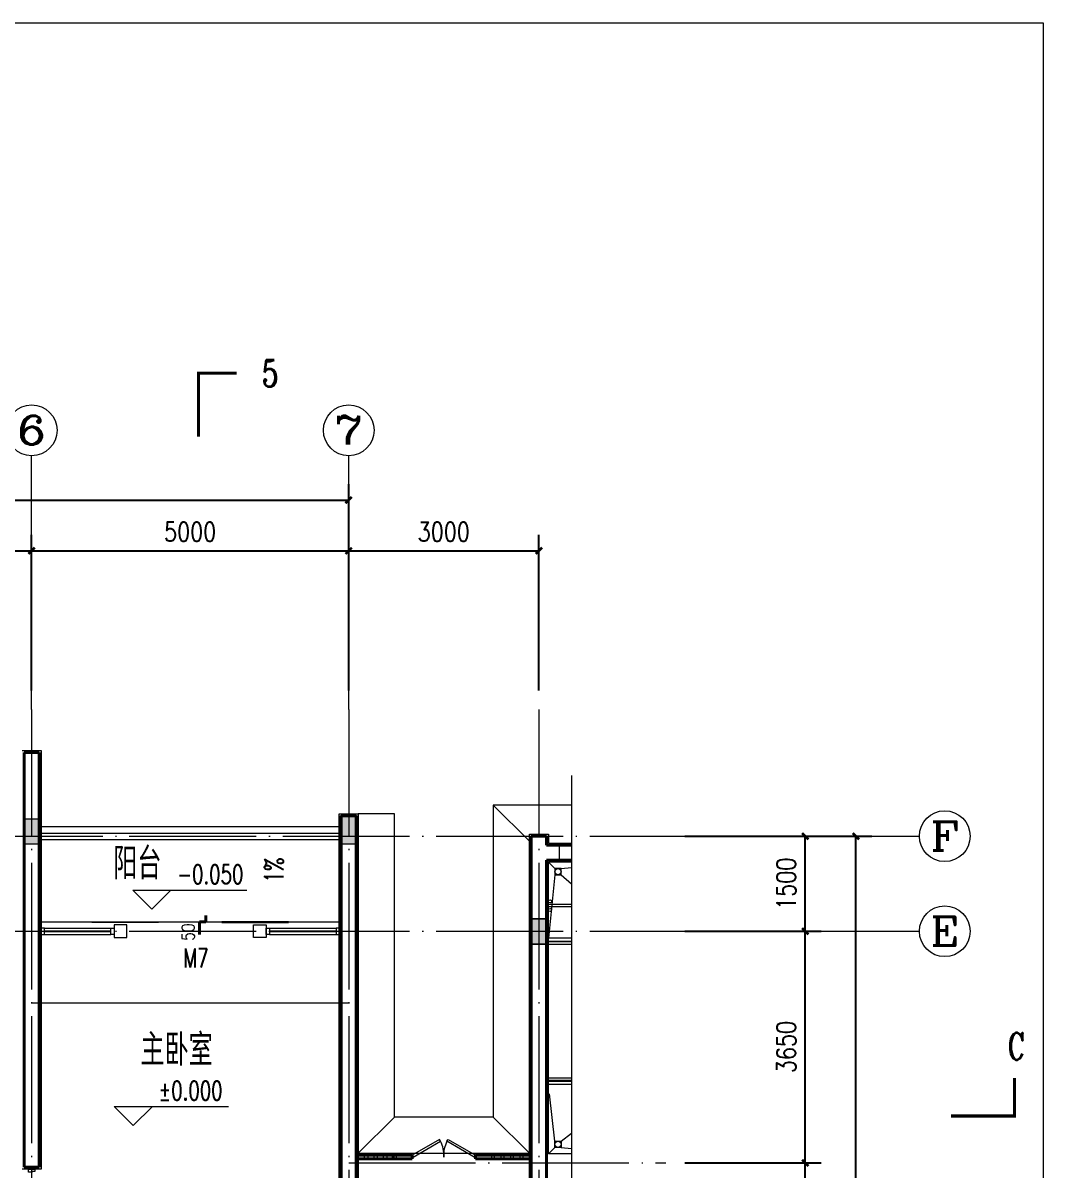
# Model space of a CAD drawing. Extents: x 577108 to 1042908, y 41950 to 81950.
# Drawn here: x 610421 to 626508, y 63861 to 81950 of the extents above; entities that cross this region are included whole.
import ezdxf
from ezdxf.enums import TextEntityAlignment as Align

# ---------------------------------------------------------------- set-up
doc = ezdxf.new("R2010")
doc.units = 0
doc.header["$LTSCALE"] = 1000
doc.header["$MEASUREMENT"] = 0
doc.linetypes.add('CENTER2', pattern=[1.125, 0.75, -0.125, 0.125, -0.125])
doc.linetypes.add('DOTE', pattern=[2.42, 2, -0.2, 0.02, -0.2])
doc.layers.get('0').update_dxf_attribs({"linetype": 'CONTINUOUS', "lineweight": 13})
doc.layers.get('Defpoints').update_dxf_attribs({"linetype": 'CONTINUOUS', "lineweight": 5})
for name, color, linetype, lineweight in [('AXIS', 3, 'CONTINUOUS', 15), ('AXIS_TEXT', 7, 'CONTINUOUS', 20), ('COLU', 2, 'CONTINUOUS', 5), ('DIM_ELEV', 3, 'CONTINUOUS', 15), ('DIM_SYMB', 3, 'CONTINUOUS', 15), ('DOTE', 1, 'DOTE', 0), ('fur', 8, 'CONTINUOUS', 5), ('hatch', 8, 'CONTINUOUS', 5), ('LM-1', 7, 'CONTINUOUS', 18), ('LM-S', 8, 'CONTINUOUS', 5), ('PM-fs', 8, 'CONTINUOUS', 0), ('PM-L', 7, 'CONTINUOUS', 15), ('PUB_TEXT', 7, 'CONTINUOUS', 20), ('TX', 7, 'CONTINUOUS', 5), ('wall', 2, 'CONTINUOUS', 40), ('WINDOW', 5, 'CONTINUOUS', 15), ('WINDOW_TEXT', 7, 'CONTINUOUS', 18), ('xr-Presidential plan$0$WALL', 3, 'CONTINUOUS', 5), ('粉刷', 4, 'CONTINUOUS', 5), ('粉刷线', 251, 'CONTINUOUS', 0)]:
    doc.layers.add(name, color=color, linetype=linetype, lineweight=lineweight)
doc.styles.add('_TCH_AXIS', font='COMPLEX', dxfattribs={"bigfont": 'GBCBIG'})
doc.styles.add('_TCH_DIM', font='SIMPLEX', dxfattribs={"bigfont": 'GBCBIG'})
doc.styles.add('_TCH_LABEL', font='COMPLEX', dxfattribs={"bigfont": 'GBCBIG'})
doc.styles.add('_TCH_WINDOW', font='SIMPLEX', dxfattribs={"bigfont": 'GBCBIG'})
doc.styles.add('COMPLEX', font='COMPLEX')
doc.styles.add('DIM_FONT', font='SIMPLEX.shx', dxfattribs={"width": 0.8, "bigfont": 'hztxt.shx'})
doc.styles.add('HZ', font='romanc.shx', dxfattribs={"width": 0.7, "bigfont": 'hzdx.shx'})
doc.dimstyles.new('DIMN', dxfattribs={"dimtxt": 300, "dimasz": 100, "dimexe": 250, "dimexo": 300, "dimgap": 150, "dimtad": 1, "dimdec": 0, "dimzin": 0, "dimdsep": 46, "dimtxsty": 'DIM_FONT', "dimblk": 'ARCHTICK', "dimcen": 0.09, "dimclrt": 7, "dimazin": 2, "dimtfac": 1, "dimtdec": 0, "dimtix": 1, "dimtmove": 2, "dimatfit": 3, "dimldrblk": 'ARCHTICK', "dimfxl": 0, "dimtolj": 1, "dimtzin": 0, "dimarcsym": 0})

# ---------------------------------------------------------------- blocks, each defined once
blk = doc.blocks.new('_ArchTick')
at = {"color": 0, "linetype": 'ByBlock', "const_width": 0.4}
blk.add_lwpolyline([(-0.5, -0.5), (0.5, 0.5)], dxfattribs=at)
blk = doc.blocks.new('*D427')
at = {"layer": 'AXIS', "color": 0, "lineweight": -2, "transparency": 16777216}
for p, q in [((620858, 63976), (623008, 63976)), ((622758, 62626), (622758, 63976)), ((620858, 62626), (623008, 62626))]:
    blk.add_line(p, q, dxfattribs=at)
at = {"layer": 'Defpoints', "color": 0, "transparency": 16777216}
for p in [(620558, 63976), (622758, 63976), (620558, 62626)]:
    blk.add_point(p, dxfattribs=at)
at = {"layer": 'AXIS', "color": 0, "lineweight": -2, "transparency": 16777216, "xscale": 100, "yscale": 100, "zscale": 100}
for p, rotation in [((622758, 63976), 90), ((622758, 62626), 270)]:
    blk.add_blockref('_ArchTick', p, dxfattribs=dict(at, rotation=rotation))
at = {"layer": 'AXIS', "color": 7, "transparency": 16777216, "insert": (622458, 63301), "char_height": 300, "attachment_point": 5, "rotation": 90, "style": 'DIM_FONT'}
blk.add_mtext('\\A1;1350', dxfattribs=at)
blk = doc.blocks.new('*D428')
at = {"layer": 'AXIS', "color": 0, "lineweight": -2, "transparency": 16777216}
for p, q in [((620858, 67626), (623008, 67626)), ((622758, 63976), (622758, 67626)), ((620858, 63976), (623008, 63976))]:
    blk.add_line(p, q, dxfattribs=at)
at = {"layer": 'Defpoints', "color": 0, "transparency": 16777216}
for p in [(620558, 67626), (622758, 67626), (620558, 63976)]:
    blk.add_point(p, dxfattribs=at)
at = {"layer": 'AXIS', "color": 0, "lineweight": -2, "transparency": 16777216, "xscale": 100, "yscale": 100, "zscale": 100}
for p, rotation in [((622758, 67626), 90), ((622758, 63976), 270)]:
    blk.add_blockref('_ArchTick', p, dxfattribs=dict(at, rotation=rotation))
at = {"layer": 'AXIS', "color": 7, "transparency": 16777216, "insert": (622458, 65801), "char_height": 300, "attachment_point": 5, "rotation": 90, "style": 'DIM_FONT'}
blk.add_mtext('\\A1;3650', dxfattribs=at)
blk = doc.blocks.new('*D429')
at = {"layer": 'AXIS', "color": 0, "lineweight": -2, "transparency": 16777216}
for p, q in [((620858, 69126), (623008, 69126)), ((622758, 67626), (622758, 69126)), ((620858, 67626), (623008, 67626))]:
    blk.add_line(p, q, dxfattribs=at)
at = {"layer": 'Defpoints', "color": 0, "transparency": 16777216}
for p in [(620558, 69126), (622758, 69126), (620558, 67626)]:
    blk.add_point(p, dxfattribs=at)
at = {"layer": 'AXIS', "color": 0, "lineweight": -2, "transparency": 16777216, "xscale": 100, "yscale": 100, "zscale": 100}
for p, rotation in [((622758, 69126), 90), ((622758, 67626), 270)]:
    blk.add_blockref('_ArchTick', p, dxfattribs=dict(at, rotation=rotation))
at = {"layer": 'AXIS', "color": 7, "transparency": 16777216, "insert": (622458, 68376), "char_height": 300, "attachment_point": 5, "rotation": 90, "style": 'DIM_FONT'}
blk.add_mtext('\\A1;1500', dxfattribs=at)
blk = doc.blocks.new('*D430')
at = {"layer": 'AXIS', "color": 0, "lineweight": -2, "transparency": 16777216}
for p, q in [((620858, 69126), (623808, 69126)), ((623558, 55126), (623558, 69126)), ((620858, 55126), (623808, 55126))]:
    blk.add_line(p, q, dxfattribs=at)
at = {"layer": 'Defpoints', "color": 0, "transparency": 16777216}
for p in [(620558, 69126), (623558, 69126), (620558, 55126)]:
    blk.add_point(p, dxfattribs=at)
at = {"layer": 'AXIS', "color": 0, "lineweight": -2, "transparency": 16777216, "xscale": 100, "yscale": 100, "zscale": 100}
for p, rotation in [((623558, 69126), 90), ((623558, 55126), 270)]:
    blk.add_blockref('_ArchTick', p, dxfattribs=dict(at, rotation=rotation))
at = {"layer": 'AXIS', "color": 7, "transparency": 16777216, "insert": (623258, 62126), "char_height": 300, "attachment_point": 5, "rotation": 90, "style": 'DIM_FONT'}
blk.add_mtext('\\A1;14000', dxfattribs=at)
blk = doc.blocks.new('*D454')
at = {"layer": 'AXIS', "color": 0, "lineweight": -2, "transparency": 16777216}
for p, q in [((603058, 71426), (603058, 73876)), ((610558, 71426), (610558, 73876)), ((603058, 73626), (610558, 73626))]:
    blk.add_line(p, q, dxfattribs=at)
at = {"layer": 'Defpoints', "color": 0, "transparency": 16777216}
for p in [(610558, 73626), (603058, 71126), (610558, 71126)]:
    blk.add_point(p, dxfattribs=at)
at = {"layer": 'AXIS', "color": 0, "lineweight": -2, "transparency": 16777216, "xscale": 100, "yscale": 100, "zscale": 100, "rotation": 180}
blk.add_blockref('_ArchTick', (603058, 73626), dxfattribs=at)
at = {"layer": 'AXIS', "color": 0, "lineweight": -2, "transparency": 16777216, "xscale": 100, "yscale": 100, "zscale": 100}
blk.add_blockref('_ArchTick', (610558, 73626), dxfattribs=at)
at = {"layer": 'AXIS', "color": 7, "transparency": 16777216, "insert": (606808, 73926), "char_height": 300, "attachment_point": 5, "style": 'DIM_FONT'}
blk.add_mtext('\\A1;7500', dxfattribs=at)
blk = doc.blocks.new('*D455')
at = {"layer": 'AXIS', "color": 0, "lineweight": -2, "transparency": 16777216}
for p, q in [((610558, 71426), (610558, 73876)), ((615558, 71426), (615558, 73876)), ((610558, 73626), (615558, 73626))]:
    blk.add_line(p, q, dxfattribs=at)
at = {"layer": 'Defpoints', "color": 0, "transparency": 16777216}
for p in [(615558, 73626), (610558, 71126), (615558, 71126)]:
    blk.add_point(p, dxfattribs=at)
at = {"layer": 'AXIS', "color": 0, "lineweight": -2, "transparency": 16777216, "xscale": 100, "yscale": 100, "zscale": 100, "rotation": 180}
blk.add_blockref('_ArchTick', (610558, 73626), dxfattribs=at)
at = {"layer": 'AXIS', "color": 0, "lineweight": -2, "transparency": 16777216, "xscale": 100, "yscale": 100, "zscale": 100}
blk.add_blockref('_ArchTick', (615558, 73626), dxfattribs=at)
at = {"layer": 'AXIS', "color": 7, "transparency": 16777216, "insert": (613058, 73926), "char_height": 300, "attachment_point": 5, "style": 'DIM_FONT'}
blk.add_mtext('\\A1;5000', dxfattribs=at)
blk = doc.blocks.new('*D456')
at = {"layer": 'AXIS', "color": 0, "lineweight": -2, "transparency": 16777216}
for p, q in [((615558, 71426), (615558, 73876)), ((618558, 71426), (618558, 73876)), ((615558, 73626), (618558, 73626))]:
    blk.add_line(p, q, dxfattribs=at)
at = {"layer": 'Defpoints', "color": 0, "transparency": 16777216}
for p in [(618558, 73626), (615558, 71126), (618558, 71126)]:
    blk.add_point(p, dxfattribs=at)
at = {"layer": 'AXIS', "color": 0, "lineweight": -2, "transparency": 16777216, "xscale": 100, "yscale": 100, "zscale": 100, "rotation": 180}
blk.add_blockref('_ArchTick', (615558, 73626), dxfattribs=at)
at = {"layer": 'AXIS', "color": 0, "lineweight": -2, "transparency": 16777216, "xscale": 100, "yscale": 100, "zscale": 100}
blk.add_blockref('_ArchTick', (618558, 73626), dxfattribs=at)
at = {"layer": 'AXIS', "color": 7, "transparency": 16777216, "insert": (617058, 73926), "char_height": 300, "attachment_point": 5, "style": 'DIM_FONT'}
blk.add_mtext('\\A1;3000', dxfattribs=at)
blk = doc.blocks.new('*D457')
at = {"layer": 'AXIS', "color": 0, "lineweight": -2, "transparency": 16777216}
for p, q in [((585058, 71426), (585058, 74676)), ((615558, 71426), (615558, 74676)), ((585058, 74426), (615558, 74426))]:
    blk.add_line(p, q, dxfattribs=at)
at = {"layer": 'Defpoints', "color": 0, "transparency": 16777216}
for p in [(615558, 74426), (585058, 71126), (615558, 71126)]:
    blk.add_point(p, dxfattribs=at)
at = {"layer": 'AXIS', "color": 0, "lineweight": -2, "transparency": 16777216, "xscale": 100, "yscale": 100, "zscale": 100, "rotation": 180}
blk.add_blockref('_ArchTick', (585058, 74426), dxfattribs=at)
at = {"layer": 'AXIS', "color": 0, "lineweight": -2, "transparency": 16777216, "xscale": 100, "yscale": 100, "zscale": 100}
blk.add_blockref('_ArchTick', (615558, 74426), dxfattribs=at)
at = {"layer": 'AXIS', "color": 7, "transparency": 16777216, "insert": (600308, 74726), "char_height": 300, "attachment_point": 5, "style": 'DIM_FONT'}
blk.add_mtext('\\A1;30500', dxfattribs=at)
blk = doc.blocks.new('_AXISO')
blk.add_circle((0, 0), 0.5)
at = {"layer": 'AXIS_TEXT', "style": 'COMPLEX', "width": 1.041667}
blk.add_attdef('A', text='', height=0.56, dxfattribs=at).set_placement((-0.25, -0.28), (0.25, -0.28), align=Align.FIT)

msp = doc.modelspace()

# ---------------------------------------------------------------- hatches: boundary and pattern name
at = {"layer": 'hatch'}
for points in [[(610433.4301, 69401.3111), (610683.4301, 69401.3111), (610683.4301, 69001.3111), (610433.4301, 69001.3111)], [(615433.4301, 69451.3111), (615683.4301, 69451.3111), (615683.4301, 69001.3111), (615433.4301, 69001.3111)], [(618433.4301, 67421.6054), (618433.4301, 67821.6054), (618683.4301, 67821.6054), (618683.4301, 67421.6054)], [(618683.4301, 67421.6054), (618683.4301, 67821.6054), (618433.4301, 67821.6054), (618433.4301, 67421.6054)]]:
    msp.add_hatch(color=256, dxfattribs=at).paths.add_polyline_path(points)

# ---------------------------------------------------------------- linework, layer by layer
for points in [[(616575.9301, 64066.0003), (617007.8806, 64315.387), (616990.3806, 64345.6979), (616558.4301, 64096.3111)], [(617539.1285, 64066.0003), (617107.1779, 64315.387), (617124.6779, 64345.6979), (617556.6285, 64096.3111)], [(615708.4301, 64036.3111), (615808.4301, 64036.3111), (615808.4301, 64096.3111), (615708.4301, 64096.3111)], [(615858.4301, 64036.3111), (615958.4301, 64036.3111), (615958.4301, 64096.3111), (615858.4301, 64096.3111)], [(616008.4301, 64036.3111), (616108.4301, 64036.3111), (616108.4301, 64096.3111), (616008.4301, 64096.3111)], [(616158.4301, 64036.3111), (616258.4301, 64036.3111), (616258.4301, 64096.3111), (616158.4301, 64096.3111)], [(616308.4301, 64036.3111), (616558.4301, 64036.3111), (616558.4301, 64096.3111), (616308.4301, 64096.3111)], [(617808.4301, 64036.3111), (617558.4301, 64036.3111), (617558.4301, 64096.3111), (617808.4301, 64096.3111)], [(617958.4301, 64036.3111), (617858.4301, 64036.3111), (617858.4301, 64096.3111), (617958.4301, 64096.3111)], [(618108.4301, 64036.3111), (618008.4301, 64036.3111), (618008.4301, 64096.3111), (618108.4301, 64096.3111)], [(618258.4301, 64036.3111), (618158.4301, 64036.3111), (618158.4301, 64096.3111), (618258.4301, 64096.3111)], [(618408.4301, 64036.3111), (618308.4301, 64036.3111), (618308.4301, 64096.3111), (618408.4301, 64096.3111)]]:
    msp.add_lwpolyline(points, close=True)
msp.add_lwpolyline([(617558.4301, 64036.3111), (617558.4301, 64036.3111), (617558.4301, 64096.3111)])
for centre, start, end in [((616558.4301, 64096.3111), 356.56018723, 25.98601278), ((617556.6285, 64096.3111), 154.01398722, 183.43981277)]:
    msp.add_arc(centre, 500, start, end)
at = {"layer": 'AXIS'}
for p, q in [((610558.4301, 71126.3111), (610558.4301, 75126.3111)), ((615558.4301, 71126.3111), (615558.4301, 75126.3111)), ((620558.4301, 69126.3111), (624558.4301, 69126.3111)), ((620558.4301, 67626.3111), (624558.4301, 67626.3111))]:
    msp.add_line(p, q, dxfattribs=at)
at = {"layer": 'COLU'}
for points in [[(610433.4301, 69401.3111), (610683.4301, 69401.3111), (610683.4301, 69001.3111), (610433.4301, 69001.3111)], [(615433.4301, 69451.3111), (615683.4301, 69451.3111), (615683.4301, 69001.3111), (615433.4301, 69001.3111)], [(618433.4301, 67421.6054), (618433.4301, 67821.6054), (618683.4301, 67821.6054), (618683.4301, 67421.6054)], [(618683.4301, 67421.6054), (618683.4301, 67821.6054), (618433.4301, 67821.6054), (618433.4301, 67421.6054)]]:
    msp.add_lwpolyline(points, close=True, dxfattribs=at)
at = {"layer": 'DIM_ELEV'}
for p, q in [((612453.7199, 67976.229), (612153.7199, 68276.229)), ((612153.7199, 68276.229), (613953.7199, 68276.229)), ((612453.7199, 67976.229), (612753.7199, 68276.229)), ((612161.6266, 64565.6934), (611861.6266, 64865.6934)), ((611861.6266, 64865.6934), (613661.6266, 64865.6934)), ((612161.6266, 64565.6934), (612461.6266, 64865.6934))]:
    msp.add_line(p, q, dxfattribs=at)
at = {"layer": 'DIM_SYMB', "const_width": 50}
for points in [[(613790.7809, 76426.3111), (613190.7809, 76426.3111), (613190.7809, 75426.3111)], [(626058.4301, 65312.8287), (626058.4301, 64712.8287), (625058.4301, 64712.8287)]]:
    msp.add_lwpolyline(points, dxfattribs=at)
at = {"layer": 'DIM_SYMB'}
msp.add_lwpolyline([(619072.0147, 70081.873), (619072.0147, 62099.7534), (619177.0147, 62061.5365), (618967.0147, 62024.5079), (619072.0147, 61987.2534), (619072.0147, 54005.1338)], dxfattribs=at)
msp.add_lwpolyline([(614629.2523, 68068.6727, 0, 0, 0), (614629.2523, 68755.7379, 80, 0, 0), (614629.2523, 69055.7379, 0, 0, 0)], format="xyseb", dxfattribs=at)
at = {"layer": 'DOTE'}
for p, q in [((610558.4301, 71126.3111), (610558.4301, 53126.3111)), ((615558.4301, 71126.3111), (615558.4301, 53126.3111)), ((618558.4301, 71126.3111), (618558.4301, 53126.3111)), ((583058.4301, 69126.3111), (620558.4301, 69126.3111)), ((583058.4301, 67626.3111), (620558.4301, 67626.3111)), ((615558.4301, 63976.3111), (620558.4301, 63976.3111))]:
    msp.add_line(p, q, dxfattribs=at)
at = {"layer": 'fur'}
for p, q in [((618808.4301, 68616.3111), (618708.4301, 68716.3111)), ((618908.4301, 68616.3111), (619072.0147, 68630.5359)), ((618808.4301, 68516.3111), (618708.4301, 67516.3111)), ((618908.4301, 68516.3111), (619072.0147, 68374.0637)), ((619072.0147, 68046.3111), (618708.4301, 68046.3111)), ((618708.4301, 68016.3111), (619072.0147, 68016.3111))]:
    msp.add_line(p, q, dxfattribs=at)
at = {"layer": 'fur', "color": 1}
for p, q in [((619072.0147, 67466.3111), (618708.4301, 67466.3111)), ((619072.0147, 65266.3111), (618708.4301, 65266.3111))]:
    msp.add_line(p, q, dxfattribs=at)
at = {"layer": 'fur', "color": 8, "linetype": 'CENTER2'}
for p, q in [((618808.4301, 64316.3111), (618708.4301, 65216.3111)), ((618908.4301, 64316.3111), (619072.0147, 64444.3339)), ((618808.4301, 64216.3111), (618708.4301, 64116.3111)), ((618908.4301, 64216.3111), (619072.0147, 64202.0864))]:
    msp.add_line(p, q, dxfattribs=at)
at = {"layer": 'fur'}
msp.add_lwpolyline([(618808.4301, 68616.3111), (618808.4301, 68516.3111), (618908.4301, 68516.3111), (618908.4301, 68616.3111)], close=True, dxfattribs=at)
at = {"layer": 'fur', "color": 6}
for points in [[(619072.0147, 67516.3111), (618708.4301, 67516.3111)], [(618708.4301, 65216.3111), (619072.0147, 65216.3111)]]:
    msp.add_lwpolyline(points, dxfattribs=at)
at = {"layer": 'fur', "color": 2}
for points in [[(618708.4301, 67471.3111), (619072.0147, 67471.3111)], [(619072.0147, 67461.3111), (618708.4301, 67461.3111)], [(619072.0147, 65271.3111), (618708.4301, 65271.3111)], [(618708.4301, 65261.3111), (619072.0147, 65261.3111)]]:
    msp.add_lwpolyline(points, dxfattribs=at)
at = {"layer": 'fur'}
for points in [[(619072.0147, 67416.3111), (618708.4301, 67416.3111)], [(618708.4301, 65316.3111), (619072.0147, 65316.3111)]]:
    msp.add_lwpolyline(points, dxfattribs=at)
at = {"layer": 'fur', "color": 1}
msp.add_lwpolyline([(618808.4301, 64216.3111), (618808.4301, 64316.3111), (618908.4301, 64316.3111), (618908.4301, 64216.3111)], close=True, dxfattribs=at)
at = {"layer": 'fur'}
for centre, radius in [((618858.4301, 68566.3111), 50), ((618733.4301, 68099.8805), 25), ((618733.4301, 67962.7418), 25)]:
    msp.add_circle(centre, radius, dxfattribs=at)
at = {"layer": 'fur', "color": 1}
msp.add_circle((618858.4301, 64266.3111), 50, dxfattribs=at)
at = {"layer": 'LM-1'}
msp.add_line((618875.2224, 68986.3111), (618875.2224, 68746.3111), dxfattribs=at)
at = {"layer": 'LM-S'}
msp.add_lwpolyline([(577108.4301, 81950.2272), (626508.4301, 81950.2272), (626508.4301, 41950.2272), (577108.4301, 41950.2272)], close=True, dxfattribs=at)
at = {"layer": 'PM-fs'}
for p, q in [((610408.4301, 70476.3111), (610708.4301, 70476.3111)), ((610708.4301, 70476.3111), (610708.4301, 63876.3111)), ((615408.4301, 62776.3111), (615408.4301, 69476.3111)), ((615408.4301, 69476.3111), (615708.4301, 69476.3111)), ((615708.4301, 69476.3111), (615708.4301, 61826.3111)), ((618408.4301, 61016.3111), (618408.4301, 69156.3111)), ((618408.4301, 69156.3111), (618708.4301, 69156.3111)), ((618708.4301, 69156.3111), (618708.4301, 69016.3111)), ((618708.4301, 69016.3111), (619072.0147, 69016.3111)), ((618708.4301, 64116.3111), (618708.4301, 68716.3111)), ((619072.0147, 68716.3111), (618708.4301, 68716.3111)), ((619072.0147, 64116.3111), (618708.4301, 64116.3111)), ((610708.4301, 63876.3111), (610408.4301, 63876.3111))]:
    msp.add_line(p, q, dxfattribs=at)
at = {"layer": 'PM-L'}
for p, q in [((610708.4301, 69276.3111), (615408.4301, 69276.3111)), ((610708.4301, 69176.3111), (615408.4301, 69176.3111)), ((610708.4301, 69076.3111), (615408.4301, 69076.3111))]:
    msp.add_line(p, q, dxfattribs=at)
at = {"layer": 'wall'}
for p, q in [((610438.4301, 63906.3111), (610438.4301, 70446.3111)), ((610438.4301, 70446.3111), (610678.4301, 70446.3111)), ((610678.4301, 70446.3111), (610678.4301, 63906.3111)), ((615438.4301, 62746.3111), (615438.4301, 69446.3111)), ((615438.4301, 69446.3111), (615678.4301, 69446.3111)), ((615678.4301, 69446.3111), (615678.4301, 61826.3111)), ((618438.4301, 55986.3111), (618438.4301, 69126.3111)), ((618438.4301, 69126.3111), (618678.4301, 69126.3111)), ((618678.4301, 69126.3111), (618678.4301, 68986.3111)), ((619072.0147, 68986.3111), (618678.4301, 68986.3111)), ((618678.4301, 64086.3111), (618678.4301, 68746.3111)), ((618678.4301, 68746.3111), (619072.0147, 68746.3111)), ((618678.4301, 68746.3111), (618678.4301, 55986.3111)), ((615708.4301, 64096.3111), (616558.4301, 64096.3111)), ((615708.4301, 64036.3111), (616558.4301, 64036.3111)), ((616258.4301, 64096.3111), (616258.4301, 64036.3111)), ((616558.4301, 64096.3111), (616558.4301, 64036.3111)), ((617558.4301, 64096.3111), (618408.4301, 64096.3111)), ((617558.4301, 64096.3111), (617558.4301, 64036.3111)), ((617558.4301, 64036.3111), (618408.4301, 64036.3111)), ((610678.4301, 63906.3111), (610438.4301, 63906.3111))]:
    msp.add_line(p, q, dxfattribs=at)
at = {"layer": 'wall', "color": 2}
for p, q in [((613304.282, 67876.3111), (613304.282, 67776.3111)), ((613304.282, 67776.3111), (613204.282, 67776.3111)), ((613204.282, 67776.3111), (613204.282, 67576.3111))]:
    msp.add_line(p, q, dxfattribs=at)
at = {"layer": 'WINDOW'}
for p, q in [((610708.4301, 67776.3111), (615408.4301, 67776.3111)), ((610758.4301, 67676.2951), (611808.4301, 67676.2629)), ((614308.4301, 67676.3272), (615358.4301, 67676.2951)), ((610758.4301, 67631.3111), (611808.4301, 67631.279)), ((610758.4301, 67621.3111), (611808.4301, 67621.279)), ((610758.4301, 67576.3272), (611808.4301, 67576.2951)), ((614308.4301, 67631.3469), (615358.43, 67631.3272)), ((614308.4301, 67621.3469), (615358.4301, 67621.3272)), ((614308.4301, 67576.3593), (615358.4301, 67576.3272))]:
    msp.add_line(p, q, dxfattribs=at)
at = {"layer": 'WINDOW', "color": 1}
for p, q in [((610758.4301, 67626.3111), (611808.4301, 67626.279)), ((614308.4301, 67626.3469), (615358.4301, 67626.3272))]:
    msp.add_line(p, q, dxfattribs=at)
at = {"layer": 'WINDOW'}
for points in [[(610708.4301, 67676.3272), (610708.4301, 67576.3272), (610758.4301, 67576.3272), (610758.4301, 67676.2951)], [(611508.4301, 67776.3098), (612558.4301, 67776.3098), (612558.4301, 67764.3098), (611508.4301, 67764.3098)], [(611858.4301, 67676.2951), (611858.4301, 67576.2951), (611808.4301, 67576.2951), (611808.4301, 67676.2629)], [(614608.4301, 67776.3098), (613558.4301, 67776.3098), (613558.4301, 67764.3098), (614608.4301, 67764.3098)], [(614308.4301, 67676.3593), (614308.4301, 67576.3593), (614258.4301, 67576.3593), (614258.4301, 67676.3272)], [(615358.4301, 67676.3272), (615358.4301, 67576.3272), (615408.4301, 67576.3272), (615408.4301, 67676.2951)], [(610508.4301, 63826.3111), (610508.4301, 63876.3111), (610608.4301, 63876.3111), (610608.4301, 63836.3111), (610568.4301, 63836.3111), (610568.4301, 63826.3111)]]:
    msp.add_lwpolyline(points, close=True, dxfattribs=at)
at = {"layer": 'xr-Presidential plan$0$WALL', "color": 3}
for points in [[(611858.4301, 67526.3125), (612058.4301, 67526.3125), (612058.4301, 67726.3125), (611858.4301, 67726.3125)], [(614258.4301, 67526.3125), (614058.4301, 67526.3125), (614058.4301, 67726.3125), (614258.4301, 67726.3125)]]:
    msp.add_lwpolyline(points, close=True, dxfattribs=at)
at = {"layer": '粉刷'}
for p, q in [((618408.4301, 69046.3111), (617838.4301, 69616.3111)), ((615708.4301, 64126.3111), (616278.4301, 64696.3111)), ((618408.4301, 64126.3111), (617838.4301, 64696.3111)), ((615708.4301, 64126.3111), (618408.4301, 64126.3111))]:
    msp.add_line(p, q, dxfattribs=at)
msp.add_lwpolyline([(619072.0147, 69616.3111), (617838.4301, 69616.3111), (617838.4301, 64696.3111), (616278.4301, 64696.3111), (616278.4301, 69476.3111), (615708.4301, 69476.3111)], dxfattribs=at)
at = {"layer": '粉刷线'}
msp.add_line((610558.4301, 66496.8064), (615558.4301, 66496.8064), dxfattribs=at)

# ---------------------------------------------------------------- block references
at = {"layer": 'AXIS'}
ref = msp.add_blockref('_AXISO', (610558.4301, 75526.3111), dxfattribs=dict(at, xscale=800, yscale=800, zscale=800))
ref.add_attrib('A', '6', dxfattribs={"layer": 'AXIS_TEXT', "height": 452.5483, "style": '_TCH_AXIS', "width": 1.5}).set_placement((610332.1559, 75300.037), (610784.7042, 75300.037), align=Align.FIT)
ref = msp.add_blockref('_AXISO', (615558.4301, 75526.3111), dxfattribs=dict(at, xscale=800, yscale=800, zscale=800))
ref.add_attrib('A', '7', dxfattribs={"layer": 'AXIS_TEXT', "height": 452.5483, "style": '_TCH_AXIS', "width": 1.5}).set_placement((615332.1559, 75300.037), (615784.7042, 75300.037), align=Align.FIT)
ref = msp.add_blockref('_AXISO', (624958.4301, 69126.3111), dxfattribs=dict(at, xscale=800, yscale=800, zscale=800))
ref.add_attrib('A', 'F', dxfattribs={"layer": 'AXIS_TEXT', "height": 452.5483, "style": '_TCH_AXIS', "width": 1.3125}).set_placement((624732.1559, 68900.037), (625184.7042, 68900.037), align=Align.FIT)
ref = msp.add_blockref('_AXISO', (624958.4301, 67626.3111), dxfattribs=dict(at, xscale=800, yscale=800, zscale=800))
ref.add_attrib('A', 'E', dxfattribs={"layer": 'AXIS_TEXT', "height": 452.5483, "style": '_TCH_AXIS', "width": 1.3125}).set_placement((624732.1559, 67400.037), (625184.7042, 67400.037), align=Align.FIT)

# ---------------------------------------------------------------- texts
at = {"layer": 'PUB_TEXT', "width": 0.705882}
for s, height, style, p in [('5', 425, '_TCH_LABEL', (614190.7809, 76213.8111)), ('-0.050', 297.5, '_TCH_DIM', (612853.7199, 68376.229)), ('C', 425, '_TCH_LABEL', (625951.2872, 65600.3287)), ('%%P0.000', 297.5, '_TCH_DIM', (612561.6266, 64965.6934))]:
    msp.add_text(s, height=height, dxfattribs=dict(at, style=style)).set_placement(p)
at = {"layer": 'PUB_TEXT', "style": '_TCH_DIM', "width": 0.705882}
msp.add_text('1%', height=297.5, rotation=90, dxfattribs=at).set_placement((614529.2523, 68392.2053))
at = {"layer": 'TX', "style": 'HZ', "width": 0.8}
for s, p in [('阳台', (611845.5243, 68445.5642)), ('主卧室', (612274.5368, 65506.3529))]:
    msp.add_text(s, height=500, dxfattribs=at).set_placement(p)
msp.add_text('50', height=200, rotation=90, dxfattribs=at).set_placement((613125.8911, 67613.909), align=Align.CENTER)
at = {"layer": 'WINDOW_TEXT', "style": '_TCH_WINDOW', "width": 0.705882}
msp.add_text('M7', height=297.5, dxfattribs=at).set_placement((612949.8388, 67056.5145))

# ---------------------------------------------------------------- dimensions: what is measured, and where the dimension line sits
at = {"layer": 'AXIS'}
for p1, p2, distance, picture, middle in [((585058.4301, 71126.3111), (615558.4301, 71126.3111), 3300, '*D457', (600308.4301, 74726.3111)), ((603058.4301, 71126.3111), (610558.4301, 71126.3111), 2500, '*D454', (606808.4301, 73926.3111)), ((610558.4301, 71126.3111), (615558.4301, 71126.3111), 2500, '*D455', (613058.4301, 73926.3111)), ((615558.4301, 71126.3111), (618558.4301, 71126.3111), 2500, '*D456', (617058.4301, 73926.3111)), ((620558.4301, 67626.3111), (620558.4301, 69126.3111), -2200, '*D429', (622458.4301, 68376.3111)), ((620558.4301, 55126.3111), (620558.4301, 69126.3111), -3000, '*D430', (623258.4301, 62126.3111)), ((620558.4301, 63976.3111), (620558.4301, 67626.3111), -2200, '*D428', (622458.4301, 65801.3111)), ((620558.4301, 62626.3111), (620558.4301, 63976.3111), -2200, '*D427', (622458.4301, 63301.3111))]:
    dim = msp.add_aligned_dim(p1=p1, p2=p2, distance=distance, dimstyle='DIMN', dxfattribs=at)
    dim.commit()
    dim.dimension.update_dxf_attribs({"geometry": picture, "text_midpoint": middle})

doc.saveas('drawing.dxf')
